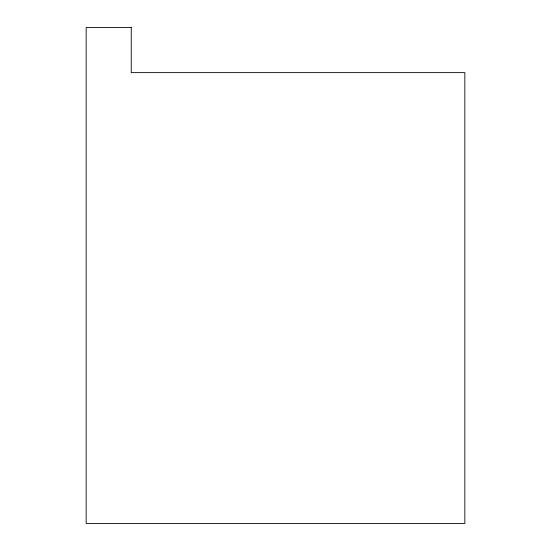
<?xml version="1.0" encoding="UTF-8"?>
<svg xmlns="http://www.w3.org/2000/svg" width="551" height="551" viewBox="0 0 551 551"><rect width="100%" height="100%" fill="white"/><g stroke="black" fill="none" stroke-linecap="round" stroke-linejoin="round"><path stroke-width="0.83" d="M131.241 27.55L86.156 27.55L86.156 523.45L464.844 523.45L464.844 72.629L131.241 72.629L131.241 27.55"/></g></svg>
